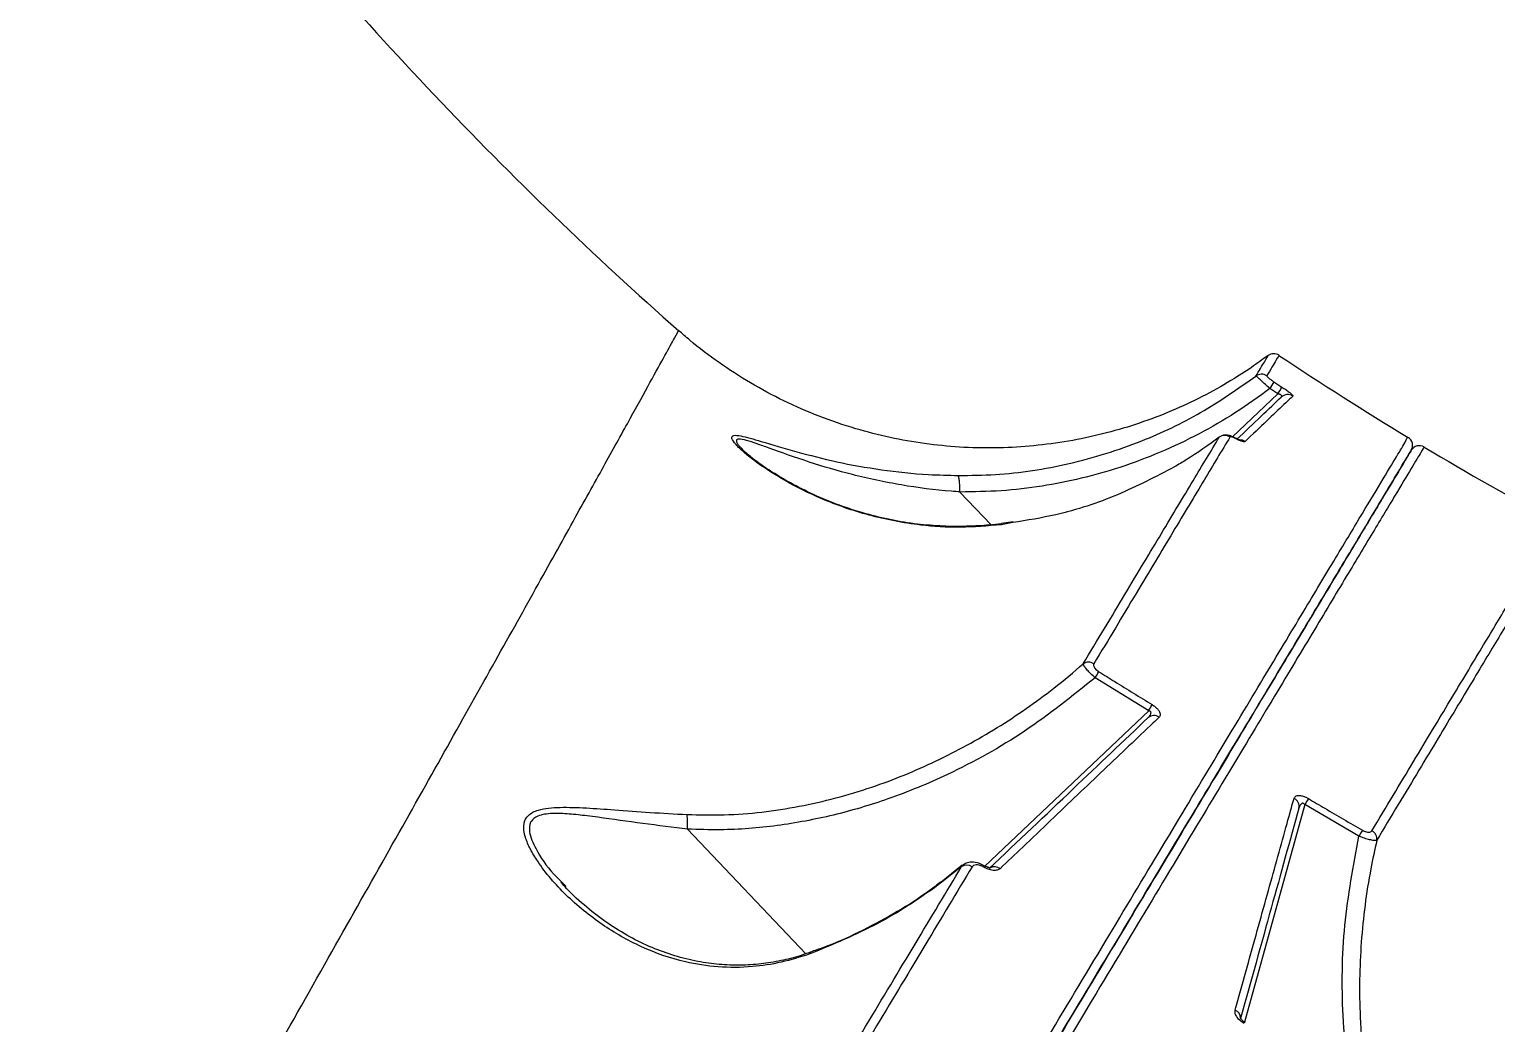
# Model space of a CAD drawing. Header units: millimetres. Extents: x -10374 to 11119, y -8221 to 9433.
# Drawn here: x -587.5 to -431.1, y -1850.6 to -1744.8 of the extents above; entities that cross this region are included whole.
import ezdxf

# ---------------------------------------------------------------- set-up
doc = ezdxf.new("R2010")
doc.units = ezdxf.units.MM
for name, color, linetype in [('DIKOM_ОБЪЕКТ', 7, 'Continuous'), ('DIKOM_РАЗМЕР_ЗОНА', 7, 'Continuous'), ('DIKOM_РАЗМЕР_ОБЪЕКТА', 7, 'Continuous')]:
    doc.layers.add(name, color=color, linetype=linetype)
doc.styles.add('style1', font='arial.ttf', dxfattribs={"width": 0.8})
doc.dimstyles.new('1-50', dxfattribs={"dimtxt": 300, "dimasz": 200, "dimexe": 100, "dimexo": 0, "dimgap": 100, "dimtad": 0, "dimdec": 0, "dimtxsty": 'style1', "dimcen": 0, "dimclrd": 7, "dimclre": 7, "dimadec": 1, "dimazin": 2, "dimtfac": 1, "dimtdec": 0, "dimtmove": 1, "dimatfit": 3, "dimfxl": 0, "dimlwd": 25, "dimlwe": 18, "dimarcsym": 0})

# ---------------------------------------------------------------- blocks, each defined once
blk = doc.blocks.new('*D16')
at = {"layer": 'Defpoints', "color": 0, "transparency": 16777216}
for p in [(-9045.1, 5161.67), (3694.49, 5161.67), (1813.16, -6719.94)]:
    blk.add_point(p, dxfattribs=at)
at = {"layer": 'DIKOM_РАЗМЕР_ОБЪЕКТА', "color": 7, "lineweight": 18, "transparency": 16777216}
for p, q in [((3694.49, 5161.67), (-9145.1, 5161.67)), ((1813.16, -6719.94), (-9145.1, -6719.94))]:
    blk.add_line(p, q, dxfattribs=at)
at = {"layer": 'DIKOM_РАЗМЕР_ОБЪЕКТА', "color": 7, "lineweight": 25, "transparency": 16777216}
for p, q in [((-9045.1, 4961.67), (-9045.1, -0.45)), ((-9045.1, -6519.94), (-9045.1, -1080.23))]:
    blk.add_line(p, q, dxfattribs=at)
at = {"layer": 'DIKOM_РАЗМЕР_ОБЪЕКТА', "color": 7, "transparency": 16777216}
for points in [[(-9078.43, 4961.67), (-9011.76, 4961.67), (-9045.1, 5161.67)], [(-9078.43, -6519.94), (-9011.76, -6519.94), (-9045.1, -6719.94)]]:
    blk.add_solid(points, dxfattribs=at)
at = {"layer": 'DIKOM_РАЗМЕР_ОБЪЕКТА', "color": 0, "transparency": 16777216, "insert": (-9045.1, -540.34), "char_height": 300, "attachment_point": 5, "rotation": 90, "style": 'style1'}
blk.add_mtext('11900', dxfattribs=at)
blk = doc.blocks.new('*D15')
at = {"layer": 'Defpoints', "color": 0, "transparency": 16777216}
for p in [(-5227.87, 8308.78), (9119.43, -1150.4), (-5227.87, -1991.82)]:
    blk.add_point(p, dxfattribs=at)
at = {"layer": 'DIKOM_РАЗМЕР_ОБЪЕКТА', "color": 7, "lineweight": 18, "transparency": 16777216}
for p, q in [((-5227.87, -1991.82), (-5227.87, 8408.78)), ((9119.43, -1150.4), (9119.43, 8408.78))]:
    blk.add_line(p, q, dxfattribs=at)
at = {"layer": 'DIKOM_РАЗМЕР_ОБЪЕКТА', "color": 7, "lineweight": 25, "transparency": 16777216}
for p, q in [((-5027.87, 8308.78), (187.44, 8308.78)), ((8919.43, 8308.78), (1267.22, 8308.78))]:
    blk.add_line(p, q, dxfattribs=at)
at = {"layer": 'DIKOM_РАЗМЕР_ОБЪЕКТА', "color": 7, "transparency": 16777216}
for points in [[(-5027.87, 8342.11), (-5027.87, 8275.44), (-5227.87, 8308.78)], [(8919.43, 8342.11), (8919.43, 8275.44), (9119.43, 8308.78)]]:
    blk.add_solid(points, dxfattribs=at)
at = {"layer": 'DIKOM_РАЗМЕР_ОБЪЕКТА', "color": 0, "transparency": 16777216, "insert": (727.33, 8308.78), "char_height": 300, "attachment_point": 5, "style": 'style1'}
blk.add_mtext('14350', dxfattribs=at)
blk = doc.blocks.new('*D14')
at = {"layer": 'Defpoints', "color": 0, "transparency": 16777216}
for p in [(-7515.85, 9236.32), (11119.43, -1423.4), (-7515.85, -2401.58)]:
    blk.add_point(p, dxfattribs=at)
at = {"layer": 'DIKOM_РАЗМЕР_ЗОНА', "color": 7, "lineweight": 18, "transparency": 16777216}
for p, q in [((-7515.85, -2401.58), (-7515.85, 9336.32)), ((11119.43, -1423.4), (11119.43, 9336.32))]:
    blk.add_line(p, q, dxfattribs=at)
at = {"layer": 'DIKOM_РАЗМЕР_ЗОНА', "color": 7, "lineweight": 25, "transparency": 16777216}
for p, q in [((-7315.85, 9236.32), (77.56, 9236.32)), ((10919.43, 9236.32), (1157.34, 9236.32))]:
    blk.add_line(p, q, dxfattribs=at)
at = {"layer": 'DIKOM_РАЗМЕР_ЗОНА', "color": 7, "transparency": 16777216}
for points in [[(-7315.85, 9269.65), (-7315.85, 9202.98), (-7515.85, 9236.32)], [(10919.43, 9269.65), (10919.43, 9202.98), (11119.43, 9236.32)]]:
    blk.add_solid(points, dxfattribs=at)
at = {"layer": 'DIKOM_РАЗМЕР_ЗОНА', "color": 0, "transparency": 16777216, "insert": (617.45, 9236.32), "char_height": 300, "attachment_point": 5, "style": 'style1'}
blk.add_mtext('18650', dxfattribs=at)
blk = doc.blocks.new('*D13')
at = {"layer": 'Defpoints', "color": 0, "transparency": 16777216}
for p in [(-10176.97, 7112.81), (3082.33, 7112.81), (2015.48, -8221.4)]:
    blk.add_point(p, dxfattribs=at)
at = {"layer": 'DIKOM_РАЗМЕР_ЗОНА', "color": 7, "lineweight": 18, "transparency": 16777216}
for p, q in [((3082.33, 7112.81), (-10276.97, 7112.81)), ((2015.48, -8221.4), (-10276.97, -8221.4))]:
    blk.add_line(p, q, dxfattribs=at)
at = {"layer": 'DIKOM_РАЗМЕР_ЗОНА', "color": 7, "lineweight": 25, "transparency": 16777216}
for p, q in [((-10176.97, 6912.81), (-10176.97, -14.41)), ((-10176.97, -8021.4), (-10176.97, -1094.19))]:
    blk.add_line(p, q, dxfattribs=at)
at = {"layer": 'DIKOM_РАЗМЕР_ЗОНА', "color": 7, "transparency": 16777216}
for points in [[(-10210.3, 6912.81), (-10143.64, 6912.81), (-10176.97, 7112.81)], [(-10210.3, -8021.4), (-10143.64, -8021.4), (-10176.97, -8221.4)]]:
    blk.add_solid(points, dxfattribs=at)
at = {"layer": 'DIKOM_РАЗМЕР_ЗОНА', "color": 0, "transparency": 16777216, "insert": (-10176.97, -554.3), "char_height": 300, "attachment_point": 5, "rotation": 90, "style": 'style1'}
blk.add_mtext('15300', dxfattribs=at)

msp = doc.modelspace()

# ---------------------------------------------------------------- linework, layer by layer
at = {"layer": 'DIKOM_ОБЪЕКТ', "color": 7, "linetype": 'Continuous', "lineweight": 15}
for p, q in [((-456.7, -1781.75), (-456.57, -1781.53)), ((-454.35, -1783.63), (-455.2, -1783.08)), ((-454.77, -1782.36), (-453.92, -1782.92)), ((-459.19, -1788.22), (-454.35, -1783.63)), ((-511.42, -1789.53), (-511.57, -1789.39)), ((-511.54, -1789.42), (-511.45, -1789.51)), ((-458.87, -1788.37), (-458.86, -1788.38)), ((-484.93, -1797.6), (-488.25, -1794.1)), ((-482.61, -1797.36), (-483.84, -1797.58)), ((-482.58, -1797.28), (-483.81, -1797.44)), ((-468.13, -1817.39), (-473.82, -1813.88)), ((-485.58, -1833.95), (-468.13, -1817.39)), ((-451.49, -1827.39), (-457.92, -1850.57)), ((-445.72, -1830.77), (-451.49, -1827.39)), ((-504.69, -1843.29), (-517.29, -1830.01)), ((-488.07, -1833.99), (-490.32, -1835.77)), ((-488, -1833.86), (-490.29, -1835.7)), ((-488.07, -1833.99), (-487.96, -1833.89)), ((-530.73, -1835.63), (-530.24, -1836.13)), ((-490.32, -1835.77), (-490.29, -1835.69))]:
    msp.add_line(p, q, dxfattribs=at)
at = {"layer": 'DIKOM_ОБЪЕКТ', "color": 7, "linetype": 'Continuous', "lineweight": 15, "flags": 128}
for points in [[(-458.86, -1788.38), (-458.85, -1788.38), (-458.8, -1788.44)], [(-485.66, -1833.91), (-485.66, -1833.92), (-485.66, -1833.97), (-485.7, -1834.06)]]:
    msp.add_lwpolyline(points, dxfattribs=at)
at = {"layer": 'DIKOM_ОБЪЕКТ', "color": 7, "linetype": 'Continuous', "lineweight": 15}
for centre, radius, start, end in [((-249.06, -1471.64), 407, 218.4024, 228.5984), ((-249.06, -1471.64), 579.13, 208.09885, 238.90115), ((-249.06, -1471.64), 580.87, 208.09855, 238.90145), ((-454.79, -1780.37), 1, 56.2293, 126.9932), ((-249.06, -1471.64), 370, 236.3213, 238.8455), ((-456.1, -1782.55), 1, 56.2837, 126.4023), ((-460.79, -1779.23), 6.79, 325.5034, 332.5572), ((-459.92, -1779.83), 6.74, 325.6739, 332.7725), ((-453.31, -1784.71), 0.994, 56.5166, 133.3761), ((-460.02, -1789.08), 1, 56.1415, 125.9434), ((-458.42, -1789.56), 1.01, 55.9347, 90.993), ((-440.99, -1789.13), 1, 329, 58.8278), ((-439.28, -1790.16), 1, 59.1344, 149), ((-249.06, -1471.64), 370, 239.1545, 241.6786), ((-474.54, -1813.23), 1.01, 55.6399, 123.958), ((-483.36, -1807.84), 11.29, 327.6677, 331.47), ((-467.57, -1818.83), 0.927, 52.8632, 131.2293), ((-477.15, -1811.9), 10.56, 328.6372, 332.7105), ((-453.02, -1827.57), 0.927, 346.7528, 65.1351), ((-442.5, -1832.72), 10.45, 145.2232, 149.3397), ((-435.86, -1836.38), 11.35, 146.566, 150.3504), ((-444.81, -1831.09), 1.01, 354.0616, 62.3608), ((-487.53, -1834.85), 1.01, 55.1437, 121.9167), ((-484.56, -1834.95), 0.942, 50.9272, 117.5774), ((-459.25, -1850.13), 0.92, 359.053, 67.9758)]:
    msp.add_arc(centre, radius, start, end, dxfattribs=at)
for points, knots in [([(-1131.71, -1939.82), (-1128.18, -1937.95), (-1118.61, -1932.86), (-1102.52, -1924.3), (-1083.34, -1914.1), (-1063.7, -1903.66), (-1043.69, -1893.02), (-1023.41, -1882.24), (-1002.92, -1871.34), (-982.25, -1860.35), (-961.44, -1849.29), (-940.55, -1838.18), (-919.68, -1827.08), (-898.92, -1816.05), (-878.36, -1805.11), (-858.01, -1794.29), (-837.91, -1783.61), (-818.13, -1773.09), (-798.75, -1762.78), (-779.86, -1752.74), (-761.54, -1743), (-743.81, -1733.57), (-726.7, -1724.47), (-710.25, -1715.73), (-694.55, -1707.38), (-679.66, -1699.46), (-665.63, -1692), (-652.52, -1685.03), (-640.32, -1678.55), (-629.07, -1672.56), (-618.81, -1667.11), (-609.59, -1662.21), (-601.84, -1658.08), (-595.39, -1654.66), (-590.09, -1651.84), (-585.61, -1649.46), (-581.98, -1647.53), (-579.23, -1646.06), (-577.35, -1645.06), (-576.39, -1644.55), (-576.27, -1644.49), (-576.22, -1644.46)], [0, 0, 0, 0, 0.015653, 0.04249, 0.069411, 0.096376, 0.123341, 0.150263, 0.1771, 0.203937, 0.230859, 0.257824, 0.284788, 0.31171, 0.338547, 0.365384, 0.392306, 0.41927, 0.446235, 0.473157, 0.499994, 0.526831, 0.553753, 0.580717, 0.607682, 0.634604, 0.661441, 0.688278, 0.715199, 0.742164, 0.769129, 0.79605, 0.822888, 0.845967, 0.869168, 0.892397, 0.915626, 0.938828, 0.961588, 0.984348, 1, 1, 1, 1]), ([(-576.63, -1645.81), (-576.68, -1645.84), (-576.81, -1645.91), (-578, -1646.54), (-580.48, -1647.86), (-584.13, -1649.8), (-588.92, -1652.34), (-594.81, -1655.48), (-601.81, -1659.2), (-609.93, -1663.52), (-619.12, -1668.41), (-629.36, -1673.85), (-640.58, -1679.82), (-652.75, -1686.29), (-665.83, -1693.24), (-679.82, -1700.68), (-694.68, -1708.58), (-710.35, -1716.91), (-726.75, -1725.63), (-743.82, -1734.71), (-761.51, -1744.11), (-779.79, -1753.84), (-798.63, -1763.85), (-817.97, -1774.13), (-837.71, -1784.63), (-857.75, -1795.29), (-878.05, -1806.08), (-898.57, -1816.99), (-919.27, -1828), (-940.09, -1839.07), (-960.93, -1850.15), (-981.7, -1861.19), (-1001.02, -1871.46), (-1018.87, -1880.96), (-1035.3, -1889.69), (-1051.53, -1898.32), (-1067.74, -1906.94), (-1083.87, -1915.52), (-1099.88, -1924.03), (-1115.59, -1932.38), (-1125.73, -1937.77), (-1130.8, -1940.47)], [0, 0, 0, 0, 0.015652, 0.042489, 0.069411, 0.096375, 0.12334, 0.150262, 0.177099, 0.203936, 0.230857, 0.257822, 0.284787, 0.311709, 0.338545, 0.365382, 0.392304, 0.419269, 0.446234, 0.473155, 0.499992, 0.52683, 0.553751, 0.580716, 0.607681, 0.634602, 0.66144, 0.688276, 0.715198, 0.742163, 0.769128, 0.796049, 0.822886, 0.844632, 0.866401, 0.888169, 0.909915, 0.932423, 0.954957, 0.977491, 1, 1, 1, 1]), ([(-568.1, -1724.52), (-568.13, -1724.54), (-568.2, -1724.57), (-569.72, -1725.31), (-572.42, -1726.62), (-576.29, -1728.5), (-581.16, -1730.87), (-586.95, -1733.69), (-593.79, -1737.04), (-601.7, -1740.93), (-610.68, -1745.35), (-620.46, -1750.19), (-630.97, -1755.41), (-642.11, -1760.96), (-654.13, -1766.97), (-667.02, -1773.45), (-680.72, -1780.35), (-690.43, -1785.26), (-695.28, -1787.71)], [0, 0, 0, 0, 0.051487, 0.116812, 0.183076, 0.249339, 0.311575, 0.37386, 0.436097, 0.500147, 0.564249, 0.6283, 0.68941, 0.750565, 0.811676, 0.874434, 0.937241, 1, 1, 1, 1]), ([(-588.05, -1900.7), (-585.6, -1896.44), (-580.71, -1887.91), (-573.77, -1875.76), (-567.13, -1864.11), (-560.62, -1852.66), (-554.33, -1841.54), (-548.31, -1830.88), (-542.75, -1820.99), (-537.68, -1811.93), (-533.12, -1803.78), (-529.23, -1796.78), (-525.97, -1790.91), (-523.31, -1786.11), (-521.18, -1782.25), (-519.59, -1779.36), (-518.61, -1777.59), (-518.18, -1776.81), (-518.28, -1776.98), (-518.29, -1777.01)], [0, 0, 0, 0, 0.056667, 0.113334, 0.170565, 0.227797, 0.291065, 0.354381, 0.417648, 0.48278, 0.547966, 0.613097, 0.674375, 0.735698, 0.796975, 0.86002, 0.923116, 0.986161, 1, 1, 1, 1]), ([(-455.4, -1779.55), (-455.99, -1779.98), (-457.5, -1781.1), (-460.11, -1782.71), (-463.23, -1784.38), (-466.52, -1785.85), (-469.96, -1787.08), (-473.5, -1788.07), (-477.13, -1788.8), (-480.82, -1789.26), (-484.55, -1789.45), (-488.29, -1789.36), (-492.02, -1788.98), (-495.71, -1788.33), (-499.48, -1787.37), (-503.27, -1786.08), (-507.03, -1784.44), (-510.59, -1782.53), (-513.94, -1780.35), (-516.47, -1778.47), (-517.82, -1777.24), (-518.2, -1776.9)], [0, 0, 0, 0, 0.032094, 0.082936, 0.135109, 0.188175, 0.241855, 0.295962, 0.350391, 0.405043, 0.459881, 0.514851, 0.56993, 0.625098, 0.680327, 0.741309, 0.80156, 0.860977, 0.919611, 0.977498, 1, 1, 1, 1]), ([(-456.57, -1781.53), (-456.24, -1780.99), (-455.56, -1779.87), (-455.47, -1779.7), (-455.42, -1779.62)], [0, 0, 0, 0, 0.488066, 1, 1, 1, 1]), ([(-454.24, -1779.54), (-454.29, -1779.63), (-454.4, -1779.81), (-455.16, -1781.08), (-455.55, -1781.72)], [0, 0, 0, 0, 0.497005, 1, 1, 1, 1]), ([(-455.42, -1779.62), (-455.4, -1779.59), (-455.38, -1779.55), (-455.39, -1779.57), (-455.39, -1779.57)], [0, 0, 0, 0, 0.913245, 1, 1, 1, 1]), ([(-488.44, -1792.34), (-487.12, -1792.32), (-483.14, -1792.27), (-476.5, -1791.25), (-469.16, -1788.95), (-462.46, -1785.78), (-458.63, -1783.1), (-456.7, -1781.75)], [0, 0, 0, 0, 0.116109, 0.348867, 0.587348, 0.791872, 1, 1, 1, 1]), ([(-455.2, -1783.08), (-455.37, -1782.92), (-455.7, -1782.62), (-456.14, -1782.22), (-456.48, -1781.92), (-456.65, -1781.77), (-456.68, -1781.75), (-456.7, -1781.75)], [0, 0, 0, 0, 0.222344, 0.444894, 0.663836, 0.880633, 1, 1, 1, 1]), ([(-455.55, -1781.72), (-455.55, -1781.73), (-455.55, -1781.75), (-455.47, -1781.84), (-455.3, -1781.99), (-455.05, -1782.17), (-454.87, -1782.3), (-454.77, -1782.36)], [0, 0, 0, 0, 0.148791, 0.348789, 0.557371, 0.779175, 1, 1, 1, 1]), ([(-455.2, -1783.08), (-456.41, -1783.95), (-458.83, -1785.7), (-462.75, -1787.96), (-466.87, -1789.92), (-472.41, -1792), (-478.11, -1793.36), (-483.85, -1794.04), (-486.78, -1794.08), (-488.25, -1794.1)], [0, 0, 0, 0, 0.126457, 0.252901, 0.382871, 0.512832, 0.753116, 0.876562, 1, 1, 1, 1]), ([(-453.92, -1782.92), (-453.78, -1783.01), (-453.51, -1783.19), (-453.15, -1783.46), (-452.89, -1783.67), (-452.75, -1783.82), (-452.76, -1783.86), (-452.76, -1783.88)], [0, 0, 0, 0, 0.206454, 0.413458, 0.614292, 0.813495, 1, 1, 1, 1]), ([(-458.76, -1788.51), (-457.84, -1787.64), (-455.89, -1785.79), (-454.65, -1784.61), (-453.99, -1783.99)], [0, 0, 0, 0, 0.470174, 1, 1, 1, 1]), ([(-452.76, -1783.88), (-452.82, -1783.94), (-453.11, -1784.21), (-453.95, -1785.01), (-455.47, -1786.46), (-457.06, -1787.97), (-457.85, -1788.72)], [0, 0, 0, 0, 0.048063, 0.240325, 0.619881, 1, 1, 1, 1]), ([(-453.99, -1783.99), (-453.97, -1783.96), (-453.94, -1783.92), (-453.94, -1783.84), (-453.99, -1783.79), (-454.05, -1783.74), (-454.1, -1783.71), (-454.21, -1783.67), (-454.29, -1783.65), (-454.35, -1783.63)], [0, 0, 0, 0, 0.206613, 0.404838, 0.539595, 0.590739, 0.729655, 0.785868, 1, 1, 1, 1]), ([(-548.19, -1967.54), (-546.16, -1964.16), (-540.7, -1955.07), (-532.08, -1940.74), (-522.47, -1924.74), (-513.19, -1909.29), (-504.27, -1894.45), (-495.77, -1880.3), (-487.86, -1867.14), (-480.56, -1854.99), (-473.87, -1843.86), (-467.69, -1833.56), (-462.04, -1824.17), (-456.98, -1815.74), (-452.6, -1808.45), (-448.91, -1802.32), (-445.9, -1797.29), (-443.5, -1793.32), (-441.77, -1790.4), (-440.71, -1788.76), (-440.48, -1788.08), (-440.48, -1788.28), (-440.48, -1788.28)], [0, 0, 0, 0, 0.031305, 0.084337, 0.137409, 0.190441, 0.245013, 0.299629, 0.354201, 0.407233, 0.460305, 0.513337, 0.567909, 0.622525, 0.677097, 0.730128, 0.7832, 0.836231, 0.890802, 0.945418, 0.999989, 1, 1, 1, 1]), ([(-483.84, -1797.58), (-485.3, -1797.71), (-488.24, -1797.96), (-493.01, -1797.65), (-498.02, -1796.67), (-502.82, -1794.99), (-506.97, -1792.93), (-509.68, -1791.16), (-511.33, -1789.84), (-512.18, -1789.02), (-512.67, -1788.33), (-512.47, -1788.01), (-511.68, -1788.09), (-510.65, -1788.35), (-508.76, -1788.91), (-506.97, -1789.43), (-505.65, -1789.81)], [0, 0, 0, 0, 0.087561, 0.175274, 0.296685, 0.418272, 0.523941, 0.62937, 0.669928, 0.710363, 0.752465, 0.794962, 0.831964, 0.866858, 0.901856, 1, 1, 1, 1]), ([(-458.86, -1788.38), (-459.01, -1788.31), (-459.31, -1788.15), (-459.68, -1788.04), (-460.07, -1788.02), (-460.4, -1788.11), (-460.57, -1788.24), (-460.64, -1788.3)], [0, 0, 0, 0, 0.248493, 0.511224, 0.688073, 0.858642, 1, 1, 1, 1]), ([(-458.8, -1788.44), (-458.86, -1788.41), (-459.01, -1788.33), (-459.22, -1788.25), (-459.4, -1788.21), (-459.44, -1788.23), (-459.47, -1788.25)], [0, 0, 0, 0, 0.183401, 0.462614, 0.730932, 1, 1, 1, 1]), ([(-547.59, -1968.48), (-545.57, -1965.12), (-540.12, -1956.04), (-531.53, -1941.74), (-521.94, -1925.79), (-512.68, -1910.37), (-503.78, -1895.57), (-495.3, -1881.45), (-487.41, -1868.32), (-480.13, -1856.2), (-473.45, -1845.1), (-467.28, -1834.82), (-461.65, -1825.45), (-456.6, -1817.04), (-452.23, -1809.78), (-448.55, -1803.65), (-445.54, -1798.65), (-443.15, -1794.67), (-441.43, -1791.8), (-440.34, -1789.99), (-440.2, -1789.76), (-440.14, -1789.65)], [0, 0, 0, 0, 0.031306, 0.084338, 0.137411, 0.190443, 0.245015, 0.299632, 0.354205, 0.407237, 0.460309, 0.513341, 0.567913, 0.62253, 0.677102, 0.730134, 0.783207, 0.836239, 0.890811, 0.945428, 1, 1, 1, 1]), ([(-440.14, -1789.65), (-440.2, -1789.76), (-440.34, -1789.98), (-441.41, -1791.77), (-443.11, -1794.59), (-445.48, -1798.55), (-448.51, -1803.58), (-452.19, -1809.71), (-456.53, -1816.93), (-461.51, -1825.22), (-467.1, -1834.53), (-473.29, -1844.82), (-480.04, -1856.06), (-486.87, -1867.43), (-493.67, -1878.74), (-500.31, -1889.79), (-507.27, -1901.37), (-514.62, -1913.61), (-522.36, -1926.49), (-530.49, -1940.02), (-538.88, -1953.98), (-544.69, -1963.65), (-547.59, -1968.48)], [0, 0, 0, 0, 0.053673, 0.107515, 0.161443, 0.215371, 0.269213, 0.322886, 0.376559, 0.430402, 0.484331, 0.538259, 0.592102, 0.645776, 0.689267, 0.732803, 0.776339, 0.819831, 0.864848, 0.909915, 0.954983, 1, 1, 1, 1]), ([(-438.77, -1789.3), (-438.77, -1789.3), (-438.77, -1789.3), (-439, -1789.69), (-440.03, -1791.42), (-441.75, -1794.26), (-444.12, -1798.22), (-447.16, -1803.27), (-450.85, -1809.41), (-455.2, -1816.65), (-460.19, -1824.96), (-465.8, -1834.29), (-472, -1844.61), (-478.76, -1855.87), (-485.74, -1867.48), (-492.82, -1879.28), (-499.94, -1891.12), (-507.44, -1903.61), (-515.29, -1916.66), (-523.41, -1930.18), (-531.78, -1944.11), (-539.47, -1956.91), (-544.45, -1965.19), (-546.48, -1968.57)], [0, 0, 0, 0, 0, 0.053674, 0.107516, 0.161445, 0.215373, 0.269216, 0.322889, 0.376562, 0.430404, 0.484333, 0.538261, 0.592104, 0.645777, 0.691932, 0.738333, 0.784789, 0.831244, 0.877645, 0.923169, 0.968693, 1, 1, 1, 1]), ([(-488.25, -1794.09), (-488.25, -1794.09), (-488.55, -1794.07), (-490.66, -1793.92), (-494.56, -1793.41), (-499.64, -1792.32), (-504.39, -1790.93), (-507.76, -1789.72), (-509.9, -1788.95), (-511.03, -1788.58), (-511.84, -1788.4), (-512.08, -1788.51), (-512.09, -1788.75), (-511.97, -1789.01), (-511.63, -1789.34), (-511.54, -1789.42)], [0, 0, 0, 0, 0.00012, 0.027898, 0.198807, 0.373423, 0.537625, 0.705, 0.760528, 0.817034, 0.872304, 0.917768, 0.927277, 0.981824, 1, 1, 1, 1]), ([(-487.4, -1797.74), (-487.5, -1797.75), (-488.52, -1797.8), (-490.46, -1797.73), (-493.19, -1797.51), (-495.93, -1797.03), (-498.71, -1796.33), (-501.49, -1795.39), (-504.15, -1794.27), (-506.5, -1793.06), (-508.4, -1791.91), (-509.8, -1790.95), (-510.75, -1790.2), (-511.32, -1789.69), (-511.49, -1789.51), (-511.56, -1789.44)], [0, 0, 0, 0, 0.01016, 0.097984, 0.190126, 0.285699, 0.385264, 0.49309, 0.605012, 0.710211, 0.798128, 0.874935, 0.933655, 0.975803, 1, 1, 1, 1]), ([(-475.1, -1812.4), (-473.58, -1809.87), (-470.54, -1804.81), (-466.67, -1798.36), (-463.28, -1792.71), (-461.5, -1789.75), (-460.61, -1788.27)], [0, 0, 0, 0, 0.248616, 0.497232, 0.748615, 1, 1, 1, 1]), ([(-459.47, -1788.25), (-460.35, -1789.71), (-462.1, -1792.64), (-465.48, -1798.26), (-469.36, -1804.72), (-472.43, -1809.84), (-473.97, -1812.4)], [0, 0, 0, 0, 0.248616, 0.497233, 0.748616, 1, 1, 1, 1]), ([(-460.61, -1788.27), (-461.77, -1789.1), (-463.32, -1790.22), (-464.96, -1791.18), (-465.38, -1791.42)], [0, 0, 0, 0, 0.746831, 1, 1, 1, 1]), ([(-458.41, -1788.57), (-458.41, -1788.57), (-458.42, -1788.57), (-458.48, -1788.56), (-458.61, -1788.5), (-458.75, -1788.44), (-458.85, -1788.38), (-458.87, -1788.37)], [0, 0, 0, 0, 0.111762, 0.312338, 0.591088, 0.933516, 1, 1, 1, 1]), ([(-457.85, -1788.72), (-457.89, -1788.74), (-457.98, -1788.77), (-458.26, -1788.69), (-458.55, -1788.57), (-458.75, -1788.47), (-458.8, -1788.44)], [0, 0, 0, 0, 0.292792, 0.584891, 0.88199, 1, 1, 1, 1]), ([(-505.65, -1789.81), (-504.25, -1790.18), (-501.39, -1790.94), (-496.65, -1791.77), (-492.28, -1792.25), (-489.49, -1792.31), (-488.44, -1792.34)], [0, 0, 0, 0, 0.268467, 0.549131, 0.829609, 1, 1, 1, 1]), ([(-488.25, -1794.09), (-488.25, -1793.87), (-488.26, -1793.43), (-488.3, -1792.88), (-488.36, -1792.52), (-488.41, -1792.38), (-488.44, -1792.35), (-488.44, -1792.34)], [0, 0, 0, 0, 0.252523, 0.50505, 0.757579, 0.948693, 1, 1, 1, 1]), ([(-465.38, -1791.42), (-467.38, -1792.47), (-471.42, -1794.57), (-477.26, -1796.49), (-481.08, -1797.11), (-482.61, -1797.36)], [0, 0, 0, 0, 0.369554, 0.746303, 1, 1, 1, 1]), ([(-488.25, -1794.1), (-488.25, -1794.1), (-488.25, -1794.1), (-488.25, -1794.1), (-488.25, -1794.09), (-488.25, -1794.09)], [0, 0, 0, 0, 0.441609, 0.81937, 1, 1, 1, 1]), ([(-483.8, -1797.47), (-484.24, -1797.52), (-485.45, -1797.68), (-486.64, -1797.72), (-487.4, -1797.74)], [0, 0, 0, 0, 0.362975, 1, 1, 1, 1]), ([(-483.79, -1797.56), (-483.8, -1797.56), (-483.82, -1797.55), (-483.83, -1797.58), (-483.84, -1797.58)], [0, 0, 0, 0, 0.622071, 1, 1, 1, 1]), ([(-444.34, -1830.2), (-442.82, -1827.67), (-439.78, -1822.61), (-435.9, -1816.16), (-432.49, -1810.5), (-430.72, -1807.54), (-429.83, -1806.06)], [0, 0, 0, 0, 0.248617, 0.497233, 0.748616, 1, 1, 1, 1]), ([(-429.31, -1807.08), (-430.19, -1808.54), (-431.94, -1811.46), (-435.32, -1817.08), (-439.2, -1823.53), (-442.27, -1828.64), (-443.81, -1831.2)], [0, 0, 0, 0, 0.248615, 0.49723, 0.748615, 1, 1, 1, 1]), ([(-517.34, -1828.45), (-516.02, -1828.48), (-512.01, -1828.57), (-505.35, -1827.75), (-497.79, -1825.76), (-490.73, -1822.87), (-484.23, -1819.31), (-479.05, -1815.73), (-476.13, -1813.27), (-475.1, -1812.4)], [0, 0, 0, 0, 0.085358, 0.258266, 0.431293, 0.591297, 0.751843, 0.911963, 1, 1, 1, 1]), ([(-473.82, -1813.88), (-473.98, -1813.74), (-474.3, -1813.46), (-474.69, -1813.05), (-474.97, -1812.7), (-475.09, -1812.49), (-475.1, -1812.42), (-475.1, -1812.4)], [0, 0, 0, 0, 0.222168, 0.44446, 0.665074, 0.892248, 1, 1, 1, 1]), ([(-473.97, -1812.4), (-473.97, -1812.41), (-474, -1812.45), (-474.02, -1812.55), (-473.97, -1812.72), (-473.85, -1812.9), (-473.67, -1813.08), (-473.52, -1813.18), (-473.44, -1813.24)], [0, 0, 0, 0, 0.035438, 0.257335, 0.448196, 0.628138, 0.814285, 1, 1, 1, 1]), ([(-473.82, -1813.88), (-476.28, -1815.85), (-481.2, -1819.78), (-488.74, -1823.95), (-495.63, -1826.81), (-501.72, -1828.61), (-507.71, -1829.73), (-512.93, -1830.15), (-516.13, -1830.05), (-517.29, -1830.01)], [0, 0, 0, 0, 0.19926, 0.398456, 0.542938, 0.670814, 0.798987, 0.926744, 1, 1, 1, 1]), ([(-473.44, -1813.24), (-472.88, -1813.59), (-470.99, -1814.77), (-469.1, -1815.93), (-467.77, -1816.74)], [0, 0, 0, 0, 0.29966, 1, 1, 1, 1]), ([(-468.18, -1818.13), (-468.14, -1818.09), (-468.04, -1817.99), (-467.93, -1817.83), (-467.88, -1817.69), (-467.88, -1817.59), (-467.9, -1817.53), (-467.93, -1817.48), (-467.99, -1817.44), (-468.06, -1817.41), (-468.11, -1817.4), (-468.13, -1817.39)], [0, 0, 0, 0, 0.185236, 0.430509, 0.610086, 0.69332, 0.746344, 0.80825, 0.866514, 0.929795, 1, 1, 1, 1]), ([(-467.77, -1816.74), (-467.65, -1816.82), (-467.42, -1816.97), (-467.14, -1817.24), (-466.96, -1817.51), (-466.88, -1817.76), (-466.9, -1817.96), (-466.98, -1818.05), (-467.01, -1818.09)], [0, 0, 0, 0, 0.164376, 0.329131, 0.489714, 0.661583, 0.861346, 1, 1, 1, 1]), ([(-485.12, -1834.21), (-482.08, -1831.32), (-476, -1825.55), (-470.79, -1820.6), (-468.18, -1818.13)], [0, 0, 0, 0, 0.49918, 1, 1, 1, 1]), ([(-467.01, -1818.09), (-467.22, -1818.29), (-468.27, -1819.29), (-471.08, -1821.95), (-475.64, -1826.29), (-480.31, -1830.73), (-483.16, -1833.45), (-483.97, -1834.22)], [0, 0, 0, 0, 0.041372, 0.206872, 0.538154, 0.86944, 1, 1, 1, 1]), ([(-458.91, -1849.28), (-458.81, -1848.93), (-458.34, -1847.22), (-457.12, -1842.87), (-455.34, -1836.48), (-453.75, -1830.75), (-452.88, -1827.61), (-452.63, -1826.73)], [0, 0, 0, 0, 0.041374, 0.206872, 0.538154, 0.869436, 1, 1, 1, 1]), ([(-452.63, -1826.73), (-452.58, -1826.63), (-452.49, -1826.47), (-452.15, -1826.4), (-451.78, -1826.45), (-451.4, -1826.59), (-451.18, -1826.71), (-451.09, -1826.76)], [0, 0, 0, 0, 0.303864, 0.502294, 0.701711, 0.873215, 1, 1, 1, 1]), ([(-451.49, -1827.39), (-451.52, -1827.36), (-451.56, -1827.31), (-451.64, -1827.26), (-451.71, -1827.25), (-451.78, -1827.26), (-451.88, -1827.32), (-452.02, -1827.48), (-452.08, -1827.66), (-452.12, -1827.78)], [0, 0, 0, 0, 0.104269, 0.174014, 0.229507, 0.304691, 0.396619, 0.608544, 1, 1, 1, 1]), ([(-451.09, -1826.76), (-450.51, -1827.1), (-448.6, -1828.24), (-446.68, -1829.35), (-445.33, -1830.13)], [0, 0, 0, 0, 0.299642, 1, 1, 1, 1]), ([(-504.24, -1843.3), (-505.26, -1843.62), (-507.31, -1844.27), (-510.62, -1844.76), (-514.06, -1844.77), (-518.08, -1844.14), (-522.28, -1842.66), (-526.53, -1840.22), (-530.34, -1837.11), (-532.77, -1834.28), (-534.07, -1832.15), (-534.65, -1830.79), (-534.85, -1829.5), (-534.34, -1828.47), (-533.05, -1827.83), (-530.88, -1827.64), (-528.1, -1827.73), (-524.87, -1827.97), (-521.29, -1828.24), (-518.65, -1828.38), (-517.34, -1828.45)], [0, 0, 0, 0, 0.0482, 0.096462, 0.156481, 0.216592, 0.305092, 0.39374, 0.486953, 0.579985, 0.611335, 0.642623, 0.679783, 0.710023, 0.740286, 0.786247, 0.834094, 0.882075, 0.941027, 1, 1, 1, 1]), ([(-517.29, -1830), (-517.3, -1830), (-517.67, -1829.96), (-519.68, -1829.72), (-523.32, -1829.25), (-527.14, -1828.69), (-529.92, -1828.38), (-531.75, -1828.3), (-533.23, -1828.5), (-533.84, -1828.97), (-534.15, -1829.53), (-534.21, -1830.47), (-533.37, -1832.39), (-532.14, -1834.25), (-531.02, -1835.35), (-530.73, -1835.63)], [0, 0, 0, 0, 0.000159, 0.037384, 0.202159, 0.370071, 0.440736, 0.51258, 0.58724, 0.642868, 0.64937, 0.711732, 0.808709, 0.950844, 1, 1, 1, 1]), ([(-517.29, -1830), (-517.29, -1829.78), (-517.28, -1829.34), (-517.29, -1828.83), (-517.32, -1828.57), (-517.34, -1828.47), (-517.34, -1828.45)], [0, 0, 0, 0, 0.341378, 0.682759, 0.934086, 1, 1, 1, 1]), ([(-452.12, -1827.78), (-453.08, -1831.24), (-454.99, -1838.15), (-457.24, -1846.24), (-458.36, -1850.29)], [0, 0, 0, 0, 0.499174, 1, 1, 1, 1]), ([(-517.29, -1830.01), (-517.29, -1830.01), (-517.29, -1830), (-517.29, -1830), (-517.29, -1830), (-517.29, -1830)], [0, 0, 0, 0, 0.421273, 0.785142, 1, 1, 1, 1]), ([(-445.33, -1830.13), (-445.27, -1830.16), (-445.14, -1830.23), (-444.9, -1830.31), (-444.66, -1830.35), (-444.45, -1830.32), (-444.38, -1830.24), (-444.34, -1830.2)], [0, 0, 0, 0, 0.120884, 0.307614, 0.523012, 0.737499, 1, 1, 1, 1]), ([(-439.55, -1876.72), (-439.61, -1876.62), (-440.67, -1874.86), (-442.49, -1871.3), (-444.58, -1865.88), (-446.05, -1860.46), (-446.99, -1855.1), (-447.59, -1848.42), (-447.48, -1840.22), (-446.31, -1833.92), (-445.72, -1830.77)], [0, 0, 0, 0, 0.007534, 0.129125, 0.251119, 0.372824, 0.48355, 0.594291, 0.797115, 1, 1, 1, 1]), ([(-443.81, -1831.2), (-443.87, -1831.21), (-443.99, -1831.25), (-444.42, -1831.18), (-444.96, -1831.04), (-445.42, -1830.88), (-445.67, -1830.79), (-445.72, -1830.77)], [0, 0, 0, 0, 0.243514, 0.48758, 0.719777, 0.941823, 1, 1, 1, 1]), ([(-443.81, -1831.2), (-444.03, -1832.2), (-444.81, -1835.78), (-445.61, -1842.06), (-445.73, -1849.04), (-445.21, -1855.04), (-444.37, -1860.06), (-443.08, -1865.03), (-441.16, -1870.46), (-439.24, -1874.01), (-438.15, -1876.03)], [0, 0, 0, 0, 0.067061, 0.237874, 0.410903, 0.519608, 0.628302, 0.740236, 0.852149, 1, 1, 1, 1]), ([(-485.66, -1833.92), (-485.85, -1833.82), (-486.29, -1833.59), (-486.95, -1833.5), (-487.55, -1833.58), (-487.85, -1833.79), (-487.97, -1833.88)], [0, 0, 0, 0, 0.244403, 0.55742, 0.814747, 1, 1, 1, 1]), ([(-509.69, -1870), (-507.73, -1866.72), (-503.8, -1860.18), (-498.26, -1850.95), (-492.96, -1842.14), (-489.7, -1836.71), (-488.07, -1833.99)], [0, 0, 0, 0, 0.24912, 0.498243, 0.74912, 1, 1, 1, 1]), ([(-486.95, -1834.02), (-488.58, -1836.72), (-491.82, -1842.12), (-497.1, -1850.92), (-502.66, -1860.17), (-506.63, -1866.77), (-508.61, -1870.07)], [0, 0, 0, 0, 0.249121, 0.498243, 0.749122, 1, 1, 1, 1]), ([(-485.7, -1834.06), (-485.74, -1834.04), (-485.9, -1833.95), (-486.2, -1833.84), (-486.54, -1833.81), (-486.81, -1833.86), (-486.91, -1833.97), (-486.95, -1834.02)], [0, 0, 0, 0, 0.079988, 0.318304, 0.555536, 0.777414, 1, 1, 1, 1]), ([(-483.97, -1834.22), (-484.07, -1834.28), (-484.26, -1834.4), (-484.71, -1834.42), (-485.21, -1834.31), (-485.55, -1834.14), (-485.7, -1834.06)], [0, 0, 0, 0, 0.259184, 0.517845, 0.781344, 1, 1, 1, 1]), ([(-484.99, -1834.12), (-484.99, -1834.12), (-484.98, -1834.12), (-485.08, -1834.12), (-485.26, -1834.09), (-485.48, -1834.01), (-485.61, -1833.94), (-485.66, -1833.91)], [0, 0, 0, 0, 0.123209, 0.345694, 0.601307, 0.84851, 1, 1, 1, 1]), ([(-504.18, -1843.11), (-504.55, -1843.24), (-505.59, -1843.62), (-507.36, -1844.05), (-509.5, -1844.4), (-511.71, -1844.54), (-513.96, -1844.45), (-516.3, -1844.12), (-518.7, -1843.53), (-521.12, -1842.65), (-523.51, -1841.49), (-525.85, -1840.05), (-528.09, -1838.32), (-529.75, -1836.83), (-530.58, -1835.9), (-530.78, -1835.69)], [0, 0, 0, 0, 0.033585, 0.095827, 0.161529, 0.230813, 0.304062, 0.381762, 0.467907, 0.557977, 0.652716, 0.75246, 0.857218, 0.966997, 1, 1, 1, 1]), ([(-490.32, -1835.77), (-490.41, -1835.83), (-492.56, -1837.43), (-497.02, -1840.32), (-501.81, -1842.3), (-504.24, -1843.3)], [0, 0, 0, 0, 0.020968, 0.505576, 1, 1, 1, 1]), ([(-490.31, -1835.66), (-490.83, -1836.06), (-492.45, -1837.29), (-495.36, -1839.09), (-499.01, -1841.02), (-501.96, -1842.36), (-503.73, -1842.94), (-504.19, -1843.1)], [0, 0, 0, 0, 0.12363, 0.3867, 0.647872, 0.907337, 1, 1, 1, 1]), ([(-504.17, -1843.16), (-504.19, -1843.16), (-504.22, -1843.16), (-504.23, -1843.24), (-504.24, -1843.28), (-504.24, -1843.3)], [0, 0, 0, 0, 0.494774, 0.837393, 1, 1, 1, 1]), ([(-457.96, -1850.73), (-458.11, -1850.63), (-458.4, -1850.42), (-458.72, -1850.04), (-458.94, -1849.64), (-458.92, -1849.4), (-458.91, -1849.28)], [0, 0, 0, 0, 0.232302, 0.464021, 0.714014, 1, 1, 1, 1]), ([(-457.85, -1850.62), (-457.86, -1850.62), (-457.94, -1850.57), (-458.09, -1850.45), (-458.24, -1850.29), (-458.33, -1850.17), (-458.35, -1850.11), (-458.35, -1850.12), (-458.35, -1850.12)], [0, 0, 0, 0, 0.02955, 0.253268, 0.508727, 0.75518, 0.977248, 1, 1, 1, 1])]:
    msp.add_open_spline(points, degree=3, knots=knots, dxfattribs=at)

# ---------------------------------------------------------------- dimensions: what is measured, and where the dimension line sits
at = {"layer": 'DIKOM_РАЗМЕР_ЗОНА'}
for base, p1, p2, angle, text, picture, middle in [((-7515.85, 9236.32), (11119.43, -1423.4), (-7515.85, -2401.58), 180, '18650', '*D14', (617.45, 9236.32)), ((-10176.97, 7112.81), (2015.48, -8221.4), (3082.33, 7112.81), 270, '15300', '*D13', (-10176.97, -554.3))]:
    dim = msp.add_linear_dim(base=base, p1=p1, p2=p2, angle=angle, text=text, dimstyle='1-50', override={"dimscale": 1, "dimtix": 0, "dimtofl": 1, "dimtmove": 1, "dimatfit": 3}, dxfattribs=at)
    dim.commit()
    dim.dimension.update_dxf_attribs({"geometry": picture, "text_midpoint": middle, "dimtype": 160})
at = {"layer": 'DIKOM_РАЗМЕР_ОБЪЕКТА'}
for base, p1, p2, angle, text, picture, middle in [((-5227.87, 8308.78), (9119.43, -1150.4), (-5227.87, -1991.82), 180, '14350', '*D15', (727.33, 8308.78)), ((-9045.1, 5161.67), (1813.16, -6719.94), (3694.49, 5161.67), 270, '11900', '*D16', (-9045.1, -540.34))]:
    dim = msp.add_linear_dim(base=base, p1=p1, p2=p2, angle=angle, text=text, dimstyle='1-50', override={"dimscale": 1, "dimtix": 0, "dimtofl": 1, "dimtmove": 1, "dimatfit": 3}, dxfattribs=at)
    dim.commit()
    dim.dimension.update_dxf_attribs({"geometry": picture, "text_midpoint": middle, "dimtype": 160})

doc.saveas('drawing.dxf')
